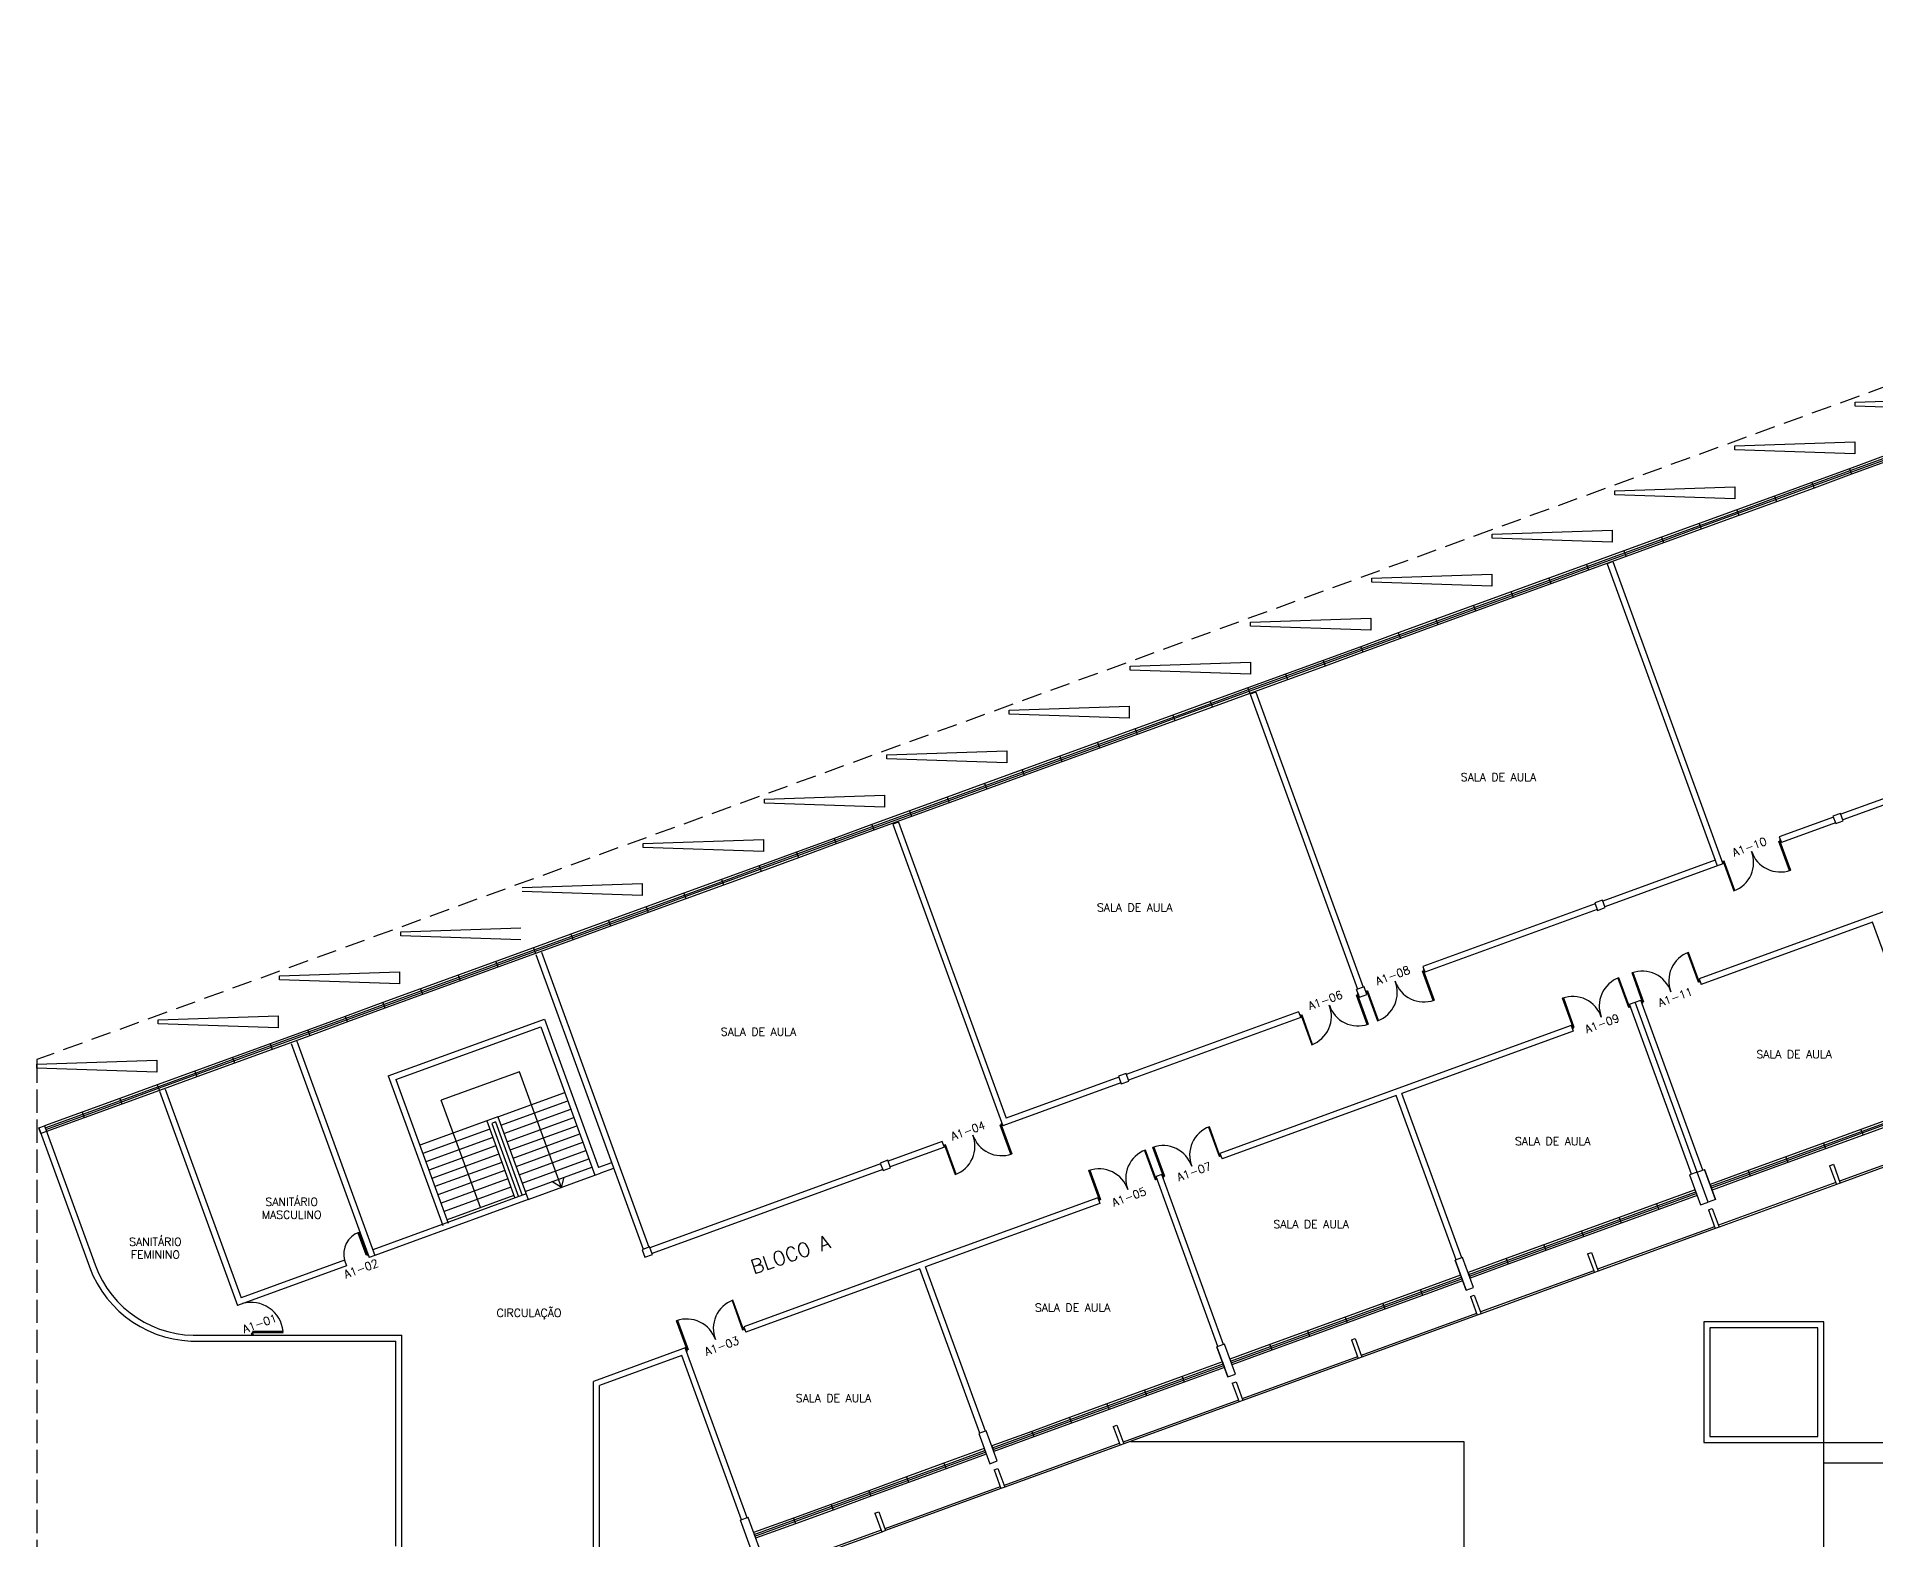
# Model space of a CAD drawing. Header units: millimetres. Extents: x -7340 to 2863, y 1192 to 16198.
# Drawn here: x 2775.87 to 2821.81, y 1229.58 to 1267.11 of the extents above; entities that cross this region are included whole.
import ezdxf
from ezdxf.enums import TextEntityAlignment as Align

# ---------------------------------------------------------------- set-up
doc = ezdxf.new("R2010")
doc.units = ezdxf.units.MM
doc.linetypes.add('DASHED', pattern=[0.75, 0.5, -0.25])
doc.linetypes.add('HIDDEN', pattern=[0.375, 0.25, -0.125])
for name, color, linetype in [('ALVE', 2, 'Continuous'), ('ALVENARIA', 2, 'Continuous'), ('DIVISORIA', 2, 'Continuous'), ('ENDEREÇO', 2, 'Continuous'), ('ESC', 1, 'Continuous'), ('ESQUADRIA-', 1, 'Continuous'), ('ESTRUTURA', 3, 'Continuous'), ('GUARDACORPO', 1, 'Continuous'), ('NMBL', 3, 'Continuous'), ('PISO', 1, 'Continuous'), ('PORTA', 2, 'Continuous'), ('PROJECAO', 1, 'HIDDEN'), ('TEXTO', 2, 'Continuous')]:
    doc.layers.add(name, color=color, linetype=linetype)
doc.styles.add('UNB-100', font='simplex.shx', dxfattribs={"height": 0.2})

# ---------------------------------------------------------------- blocks, each defined once
blk = doc.blocks.new('ESQ1', base_point=(1.096, 1.3))
for p, q in [((1.096, 1.3), (1.096, 1.45)), ((1.096, 1.45), (2.096, 1.45)), ((2.096, 1.394), (1.096, 1.394)), ((2.096, 1.3), (2.096, 1.45)), ((2.096, 1.351), (1.096, 1.351)), ((1.096, 1.3), (2.096, 1.3))]:
    blk.add_line(p, q)

msp = doc.modelspace()

# ---------------------------------------------------------------- linework, layer by layer
at = {"layer": 'ALVE'}
for p, q in [((2815.25909, 1253.99781), (2815.11814, 1253.94651)), ((2815.11814, 1253.94651), (2817.81319, 1246.54191)), ((2815.25909, 1253.99781), (2818.00545, 1246.45226)), ((2806.33643, 1250.73647), (2806.19548, 1250.68517)), ((2806.19548, 1250.68517), (2808.87756, 1243.31621)), ((2806.33643, 1250.73647), (2809.01851, 1243.36751)), ((2826.71678, 1249.78255), (2820.95333, 1247.68483)), ((2826.76808, 1249.6416), (2821.00463, 1247.54387)), ((2797.40762, 1247.49204), (2797.26667, 1247.44073)), ((2797.26667, 1247.44073), (2800.01078, 1239.90133)), ((2797.40762, 1247.49204), (2800.10044, 1240.09359)), ((2820.76539, 1247.61642), (2819.41472, 1247.12482)), ((2820.81669, 1247.47547), (2819.46602, 1246.98387)), ((2819.41472, 1247.12482), (2819.46602, 1246.98387)), ((2826.25563, 1246.79247), (2821.69593, 1245.13288)), ((2817.81319, 1246.54191), (2815.00194, 1245.5187)), ((2818.00545, 1246.45226), (2815.05324, 1245.37775)), ((2814.814, 1245.4503), (2810.50898, 1243.88339)), ((2814.86531, 1245.30934), (2810.56028, 1243.74244)), ((2821.69593, 1245.13288), (2817.41285, 1243.57396)), ((2821.74724, 1244.99192), (2817.46416, 1243.43301)), ((2823.2409, 1240.88811), (2821.74724, 1244.99192)), ((2788.34132, 1244.18678), (2791.02324, 1236.81827)), ((2788.48227, 1244.23809), (2791.16419, 1236.86957)), ((2810.50898, 1243.88339), (2810.56028, 1243.74244)), ((2807.4042, 1242.75335), (2803.09917, 1241.18645)), ((2807.4042, 1242.75335), (2807.4555, 1242.61239)), ((2817.21904, 1238.69633), (2815.67407, 1242.9411)), ((2817.36, 1238.74763), (2815.81503, 1242.9924)), ((2817.50095, 1238.79894), (2815.95598, 1243.04371)), ((2784.65725, 1241.15157), (2788.55697, 1242.57095)), ((2784.8495, 1241.06192), (2788.46732, 1242.3787)), ((2788.46732, 1242.3787), (2789.8183, 1238.66691)), ((2788.55697, 1242.57095), (2789.90795, 1238.85917)), ((2807.4555, 1242.61239), (2803.15047, 1241.04549)), ((2814.2172, 1242.41084), (2809.79317, 1240.80062)), ((2814.26851, 1242.26989), (2809.98542, 1240.71097)), ((2782.23332, 1241.96365), (2784.18014, 1236.61479)), ((2782.37427, 1242.01496), (2784.3211, 1236.66609)), ((2779.08535, 1240.81788), (2780.98087, 1235.60998)), ((2784.65725, 1241.15157), (2786.01678, 1237.41629)), ((2784.8495, 1241.06192), (2786.15773, 1237.4676)), ((2802.96299, 1240.97584), (2800.01078, 1239.90133)), ((2802.91168, 1241.1168), (2800.10044, 1240.09359)), ((2809.79317, 1240.80062), (2805.43961, 1239.21606)), ((2778.94439, 1240.76658), (2780.89122, 1235.41772)), ((2809.84447, 1240.65967), (2805.49091, 1239.07511)), ((2811.33814, 1236.55586), (2809.84447, 1240.65967)), ((2811.47909, 1236.60716), (2809.98542, 1240.71097)), ((2787.3979, 1240.12715), (2787.11599, 1240.02454)), ((2787.11599, 1240.02454), (2787.81713, 1238.09817)), ((2787.33813, 1239.99898), (2787.24416, 1239.96478)), ((2787.24416, 1239.96478), (2787.9111, 1238.13238)), ((2787.33813, 1239.99898), (2788.00507, 1238.16658)), ((2787.3979, 1240.12715), (2788.15034, 1238.05983)), ((2798.50106, 1239.51146), (2797.14823, 1239.01907)), ((2798.55236, 1239.37051), (2798.50106, 1239.51146)), ((2790.23684, 1238.97888), (2789.90795, 1238.85917)), ((2798.55236, 1239.37051), (2797.19954, 1238.87812)), ((2789.8183, 1238.66691), (2789.95925, 1238.71821)), ((2790.28815, 1238.83792), (2789.95925, 1238.71821)), ((2796.9603, 1238.95067), (2791.19685, 1236.85295)), ((2797.0116, 1238.80972), (2791.24815, 1236.71199)), ((2803.98274, 1238.6858), (2803.84178, 1238.6345)), ((2805.38675, 1234.38973), (2803.84178, 1238.6345)), ((2805.52771, 1234.44103), (2803.98229, 1238.68704)), ((2788.09904, 1238.20078), (2784.26979, 1236.80705)), ((2788.15034, 1238.05983), (2784.3211, 1236.66609)), ((2802.38446, 1238.10548), (2797.88995, 1236.46961)), ((2802.43576, 1237.96453), (2798.08221, 1236.37996)), ((2784.3211, 1236.66609), (2784.18014, 1236.61479)), ((2783.61633, 1236.40958), (2780.89122, 1235.41772)), ((2783.56502, 1236.55053), (2780.98087, 1235.60998)), ((2783.56502, 1236.55053), (2783.61633, 1236.40958)), ((2797.88995, 1236.46961), (2793.53872, 1234.8859)), ((2797.94125, 1236.32866), (2793.59002, 1234.74494)), ((2799.43537, 1232.2236), (2797.94125, 1236.32866)), ((2799.57632, 1232.27491), (2798.08221, 1236.37996)), ((2793.53872, 1234.8859), (2793.59002, 1234.74494)), ((2780.00597, 1234.67723), (2781.28138, 1234.67723)), ((2781.28138, 1234.67723), (2784.99249, 1234.67723)), ((2784.84249, 1229.40224), (2784.84249, 1234.52723)), ((2784.99249, 1225.16852), (2784.99249, 1234.67723)), ((2793.48399, 1230.05748), (2791.98987, 1234.16253)), ((2793.62494, 1230.10878), (2792.07952, 1234.35479))]:
    msp.add_line(p, q, dxfattribs=at)
at = {"layer": 'ALVE', "linetype": 'Continuous'}
for p, q in [((2817.81319, 1246.54191), (2817.86449, 1246.40096)), ((2817.41285, 1243.57396), (2817.46416, 1243.43301)), ((2815.67407, 1242.9411), (2815.95598, 1243.04371)), ((2814.2172, 1242.41084), (2814.26851, 1242.26989)), ((2805.43961, 1239.21606), (2805.49091, 1239.07511)), ((2802.38446, 1238.10548), (2802.43576, 1237.96453))]:
    msp.add_line(p, q, dxfattribs=at)
at = {"layer": 'ALVE'}
msp.add_lwpolyline([(2776.06643, 1239.90231), (2777.33122, 1236.42732)], dxfattribs=at)
msp.add_lwpolyline([(2775.92548, 1239.851), (2777.18985, 1236.37717, 0.32614477), (2779.95455, 1234.52723), (2781.33598, 1234.52723), (2784.84249, 1234.52723)], format="xyb", dxfattribs=at)
msp.add_arc((2779.8435, 1237.34794), 2.67565, 200.125388, 273.48114, dxfattribs=at)
at = {"layer": 'ALVENARIA'}
msp.add_line((2821.31101, 1257.98115), (2824.31101, 1258.08115), dxfattribs=at)
at = {"layer": 'DIVISORIA'}
msp.add_line((2803.76193, 1239.36557), (2803.78542, 1239.37412), dxfattribs=at)
at = {"layer": 'ESC'}
for p, q in [((2787.93261, 1241.25292), (2785.98275, 1240.54323)), ((2788.98432, 1238.36337), (2787.93261, 1241.25292)), ((2786.95922, 1237.86041), (2785.98275, 1240.54323)), ((2787.3979, 1240.12715), (2789.06585, 1240.73424)), ((2787.47314, 1239.92042), (2789.1411, 1240.5275)), ((2787.11599, 1240.02454), (2785.44804, 1239.41746)), ((2787.54839, 1239.71368), (2789.21634, 1240.32077)), ((2787.62363, 1239.50695), (2789.29159, 1240.11404)), ((2787.69888, 1239.30022), (2789.36683, 1239.90731)), ((2787.19124, 1239.81781), (2785.52328, 1239.21073)), ((2787.26648, 1239.61108), (2785.59853, 1239.00399)), ((2787.77412, 1239.09349), (2789.44208, 1239.70057)), ((2787.84937, 1238.88676), (2789.51732, 1239.49384)), ((2787.34173, 1239.40435), (2785.67377, 1238.79726)), ((2787.41697, 1239.19761), (2785.74902, 1238.59053)), ((2787.49221, 1238.99088), (2785.82426, 1238.3838)), ((2787.92461, 1238.68002), (2789.59257, 1239.28711)), ((2787.99986, 1238.47329), (2789.66781, 1239.08038)), ((2787.56746, 1238.78415), (2785.8995, 1238.17706)), ((2787.6427, 1238.57742), (2785.97475, 1237.97033)), ((2788.0751, 1238.26656), (2789.74305, 1238.87364)), ((2788.15034, 1238.05983), (2789.8183, 1238.66691)), ((2788.98432, 1238.36337), (2788.74755, 1238.51131)), ((2788.98432, 1238.36337), (2789.05025, 1238.62148)), ((2787.71795, 1238.37068), (2786.04999, 1237.7636)), ((2787.79319, 1238.16395), (2786.12524, 1237.55687))]:
    msp.add_line(p, q, dxfattribs=at)
at = {"layer": 'ESQUADRIA-'}
for p, q in [((2803.19843, 1251.28871), (2803.19843, 1251.38871)), ((2818.63669, 1238.78664), (2817.68474, 1238.44016)), ((2817.70212, 1238.39241), (2818.65407, 1238.73889)), ((2817.71693, 1238.35174), (2818.66887, 1238.69822)), ((2818.68799, 1238.64569), (2817.73605, 1238.29921)), ((2818.63669, 1238.78664), (2818.68799, 1238.64569)), ((2817.30887, 1238.30335), (2816.35011, 1237.95439)), ((2816.36749, 1237.90664), (2817.32625, 1238.2556)), ((2816.38229, 1237.86597), (2817.34105, 1238.21493)), ((2817.36017, 1238.1624), (2816.40141, 1237.81344)), ((2817.68375, 1238.4398), (2817.73506, 1238.29885)), ((2816.35011, 1237.95439), (2816.40141, 1237.81344)), ((2811.6384, 1236.23947), (2811.6897, 1236.09852)), ((2812.59134, 1236.58631), (2811.63939, 1236.23983)), ((2811.65677, 1236.19208), (2812.60872, 1236.53856)), ((2811.67157, 1236.15141), (2812.62352, 1236.49789)), ((2812.64264, 1236.44536), (2811.69069, 1236.09888)), ((2812.59134, 1236.58631), (2812.64264, 1236.44536)), ((2811.45145, 1236.17143), (2810.44571, 1235.80537)), ((2810.44571, 1235.80537), (2810.49701, 1235.66441)), ((2810.46309, 1235.75762), (2811.46883, 1236.12368)), ((2810.47789, 1235.71694), (2811.48364, 1236.08301)), ((2811.50276, 1236.03048), (2810.49701, 1235.66441)), ((2811.45145, 1236.17143), (2811.50276, 1236.03048)), ((2806.68694, 1234.43729), (2805.68817, 1234.07377)), ((2805.70555, 1234.02601), (2806.70432, 1234.38954)), ((2806.68694, 1234.43729), (2806.73824, 1234.29633)), ((2805.50007, 1234.0053), (2804.49432, 1233.63924)), ((2804.5117, 1233.59149), (2805.51745, 1233.95755)), ((2804.52651, 1233.55082), (2805.53225, 1233.91688)), ((2805.50007, 1234.0053), (2805.55137, 1233.86435)), ((2805.68775, 1234.07361), (2805.73906, 1233.93266)), ((2805.68817, 1234.07377), (2805.73947, 1233.93281)), ((2805.72035, 1233.98534), (2806.71912, 1234.34886)), ((2806.73824, 1234.29633), (2805.73947, 1233.93281)), ((2804.49432, 1233.63924), (2804.54563, 1233.49829)), ((2805.55137, 1233.86435), (2804.54563, 1233.49829)), ((2800.73555, 1232.27116), (2799.73679, 1231.90764)), ((2799.75417, 1231.85989), (2800.75293, 1232.22341)), ((2799.76897, 1231.81922), (2800.76774, 1232.18274)), ((2800.78686, 1232.13021), (2799.78809, 1231.76669)), ((2800.73555, 1232.27116), (2800.78686, 1232.13021)), ((2799.54869, 1231.83918), (2798.54294, 1231.47312)), ((2798.56032, 1231.42536), (2799.56607, 1231.79142)), ((2798.57512, 1231.38469), (2799.58087, 1231.75075)), ((2799.59999, 1231.69822), (2798.59424, 1231.33216)), ((2799.54869, 1231.83918), (2799.59999, 1231.69822)), ((2799.73679, 1231.90764), (2799.78809, 1231.76669)), ((2799.73708, 1231.90775), (2799.78838, 1231.76679)), ((2798.54294, 1231.47312), (2798.59424, 1231.33216)), ((2794.78417, 1230.10503), (2793.7854, 1229.74151)), ((2793.80278, 1229.69376), (2794.80155, 1230.05728)), ((2793.81759, 1229.65309), (2794.81635, 1230.01661)), ((2794.83547, 1229.96408), (2793.83671, 1229.60056)), ((2794.78417, 1230.10503), (2794.83547, 1229.96408)), ((2793.7854, 1229.74151), (2793.83671, 1229.60056))]:
    msp.add_line(p, q, dxfattribs=at)
at = {"layer": 'ESTRUTURA'}
for p, q in [((2821.31101, 1257.98115), (2824.31101, 1258.08115)), ((2821.31101, 1257.88115), (2821.31101, 1257.98115)), ((2824.31101, 1257.78115), (2821.31101, 1257.88115)), ((2818.30399, 1256.88669), (2821.30399, 1256.98669)), ((2818.30399, 1256.78669), (2818.30399, 1256.88669)), ((2821.30399, 1256.98669), (2821.30399, 1256.68669)), ((2821.30399, 1256.68669), (2818.30399, 1256.78669)), ((2815.30553, 1255.76873), (2818.30553, 1255.86873)), ((2815.30553, 1255.66873), (2815.30553, 1255.76873)), ((2818.30553, 1255.56873), (2815.30553, 1255.66873)), ((2818.30553, 1255.86873), (2818.30553, 1255.56873)), ((2812.24298, 1254.68066), (2815.24298, 1254.78066)), ((2812.24298, 1254.58066), (2812.24298, 1254.68066)), ((2815.24298, 1254.48066), (2812.24298, 1254.58066)), ((2815.24298, 1254.78066), (2815.24298, 1254.48066)), ((2809.23596, 1253.58619), (2812.23596, 1253.68619)), ((2812.23596, 1253.68619), (2812.23596, 1253.38619)), ((2809.23596, 1253.48619), (2809.23596, 1253.58619)), ((2812.23596, 1253.38619), (2809.23596, 1253.48619)), ((2806.20545, 1252.48318), (2809.20545, 1252.58318)), ((2806.20545, 1252.38318), (2806.20545, 1252.48318)), ((2809.20545, 1252.28318), (2806.20545, 1252.38318)), ((2809.20545, 1252.58318), (2809.20545, 1252.28318)), ((2803.19843, 1251.38871), (2806.19843, 1251.48871)), ((2806.19843, 1251.48871), (2806.19843, 1251.18871)), ((2806.19843, 1251.18871), (2803.19843, 1251.28871)), ((2800.16793, 1250.2857), (2803.16793, 1250.3857)), ((2800.16793, 1250.1857), (2800.16793, 1250.2857)), ((2803.16793, 1250.0857), (2800.16793, 1250.1857)), ((2803.16793, 1250.3857), (2803.16793, 1250.0857)), ((2797.11392, 1249.17413), (2800.11392, 1249.27413)), ((2797.11392, 1249.07413), (2797.11392, 1249.17413)), ((2800.11392, 1248.97413), (2797.11392, 1249.07413)), ((2800.11392, 1249.27413), (2800.11392, 1248.97413)), ((2794.05992, 1248.06257), (2797.05992, 1248.16257)), ((2797.05992, 1248.16257), (2797.05992, 1247.86257)), ((2794.05992, 1247.96257), (2794.05992, 1248.06257)), ((2797.05992, 1247.86257), (2794.05992, 1247.96257)), ((2820.94478, 1247.70832), (2820.75684, 1247.63992)), ((2821.01318, 1247.52038), (2820.94478, 1247.70832)), ((2820.75684, 1247.63992), (2820.82524, 1247.45198)), ((2820.82524, 1247.45198), (2821.01318, 1247.52038)), ((2791.02941, 1246.95955), (2794.02941, 1247.05955)), ((2791.02941, 1246.85955), (2791.02941, 1246.95955)), ((2794.02941, 1246.75955), (2791.02941, 1246.85955)), ((2794.02941, 1247.05955), (2794.02941, 1246.75955)), ((2787.99891, 1245.85654), (2790.99891, 1245.95654)), ((2790.99891, 1245.95654), (2790.99891, 1245.65654)), ((2790.99891, 1245.65654), (2787.99891, 1245.75654)), ((2814.99339, 1245.54219), (2814.80545, 1245.47379)), ((2814.80545, 1245.47379), (2814.87386, 1245.28585)), ((2815.0618, 1245.35425), (2814.99339, 1245.54219)), ((2814.87386, 1245.28585), (2815.0618, 1245.35425)), ((2784.9684, 1244.75352), (2787.9684, 1244.85352)), ((2784.9684, 1244.65352), (2784.9684, 1244.75352)), ((2787.9684, 1244.55352), (2784.9684, 1244.65352)), ((2781.93789, 1243.65051), (2784.93789, 1243.75051)), ((2781.93789, 1243.55051), (2781.93789, 1243.65051)), ((2784.93789, 1243.75051), (2784.93789, 1243.45051)), ((2784.93789, 1243.45051), (2781.93789, 1243.55051)), ((2809.042, 1243.37607), (2808.85407, 1243.30766)), ((2808.92247, 1243.11972), (2808.85407, 1243.30766)), ((2808.92247, 1243.11972), (2809.11041, 1243.18813)), ((2809.11041, 1243.18813), (2809.042, 1243.37607)), ((2778.90738, 1242.54749), (2781.90738, 1242.64749)), ((2781.90738, 1242.64749), (2781.90738, 1242.34749)), ((2778.90738, 1242.44749), (2778.90738, 1242.54749)), ((2781.90738, 1242.34749), (2778.90738, 1242.44749)), ((2775.87687, 1241.44448), (2778.87687, 1241.54448)), ((2775.87687, 1241.34448), (2775.87687, 1241.44448)), ((2778.87687, 1241.24448), (2775.87687, 1241.34448)), ((2778.87687, 1241.54448), (2778.87687, 1241.24448)), ((2803.09107, 1241.20869), (2802.90313, 1241.14029)), ((2802.90313, 1241.14029), (2802.97154, 1240.95235)), ((2802.97154, 1240.95235), (2803.15947, 1241.02076)), ((2803.15947, 1241.02076), (2803.09107, 1241.20869)), ((2775.92548, 1239.851), (2776.06643, 1239.90231)), ((2797.13968, 1239.04257), (2796.95175, 1238.97416)), ((2796.95175, 1238.97416), (2797.02015, 1238.78622)), ((2797.20809, 1238.85463), (2797.13968, 1239.04257)), ((2797.02015, 1238.78622), (2797.20809, 1238.85463)), ((2817.36, 1238.74763), (2817.17206, 1238.67923)), ((2817.36, 1238.74763), (2817.17206, 1238.67923)), ((2817.17206, 1238.67923), (2817.44568, 1237.92748)), ((2817.17206, 1238.67923), (2817.44568, 1237.92748)), ((2817.36, 1238.74763), (2817.54794, 1238.81604)), ((2817.36, 1238.74763), (2817.54794, 1238.81604)), ((2817.63361, 1237.99588), (2817.36, 1238.74763)), ((2817.63361, 1237.99588), (2817.36, 1238.74763)), ((2817.54794, 1238.81604), (2817.82155, 1238.06428)), ((2817.82155, 1238.06428), (2817.54794, 1238.81604)), ((2817.82155, 1238.06428), (2817.63361, 1237.99588)), ((2817.82155, 1238.06428), (2817.63361, 1237.99588)), ((2817.44568, 1237.92748), (2817.63361, 1237.99588)), ((2817.44568, 1237.92748), (2817.63361, 1237.99588)), ((2791.18769, 1236.87812), (2790.99975, 1236.80972)), ((2790.99975, 1236.80972), (2791.06815, 1236.62178)), ((2791.06815, 1236.62178), (2791.25609, 1236.69018)), ((2791.25609, 1236.69018), (2791.18769, 1236.87812)), ((2811.50258, 1236.61571), (2811.31464, 1236.54731)), ((2811.50258, 1236.61571), (2811.31464, 1236.54731)), ((2811.31464, 1236.54731), (2811.58826, 1235.79555)), ((2811.58826, 1235.79555), (2811.31464, 1236.54731)), ((2811.7762, 1235.86396), (2811.50258, 1236.61571)), ((2811.7762, 1235.86396), (2811.50258, 1236.61571)), ((2811.58826, 1235.79555), (2811.7762, 1235.86396)), ((2811.58826, 1235.79555), (2811.7762, 1235.86396)), ((2805.5512, 1234.44958), (2805.36326, 1234.38118)), ((2805.5512, 1234.44958), (2805.36326, 1234.38118)), ((2805.63688, 1233.62943), (2805.36326, 1234.38118)), ((2805.36326, 1234.38118), (2805.63688, 1233.62943)), ((2805.82482, 1233.69783), (2805.5512, 1234.44958)), ((2805.82482, 1233.69783), (2805.5512, 1234.44958)), ((2792.07952, 1234.35479), (2791.93857, 1234.30349)), ((2805.63688, 1233.62943), (2805.82482, 1233.69783)), ((2805.63688, 1233.62943), (2805.82482, 1233.69783)), ((2799.59982, 1232.28346), (2799.41188, 1232.21505)), ((2799.41188, 1232.21505), (2799.68549, 1231.4633)), ((2799.87343, 1231.5317), (2799.59982, 1232.28346)), ((2799.68549, 1231.4633), (2799.87343, 1231.5317)), ((2793.64843, 1230.11733), (2793.46049, 1230.04893)), ((2793.73411, 1229.29717), (2793.46049, 1230.04893)), ((2793.92205, 1229.36558), (2793.64843, 1230.11733))]:
    msp.add_line(p, q, dxfattribs=at)
at = {"layer": 'ESTRUTURA', "linetype": 'Continuous'}
for p, q in [((2820.67149, 1238.90808), (2820.76546, 1238.94228)), ((2820.67149, 1238.90808), (2820.84253, 1238.43817)), ((2820.76546, 1238.94228), (2820.9365, 1238.47237)), ((2820.9365, 1238.47237), (2820.84253, 1238.43817)), ((2817.6456, 1237.80675), (2817.73957, 1237.84095)), ((2817.6456, 1237.80675), (2817.81664, 1237.33683)), ((2817.73957, 1237.84095), (2817.91061, 1237.37103)), ((2817.91061, 1237.37103), (2817.81664, 1237.33683)), ((2814.62614, 1236.70775), (2814.72011, 1236.74195)), ((2814.62614, 1236.70775), (2814.79718, 1236.23784)), ((2814.72011, 1236.74195), (2814.89115, 1236.27204)), ((2814.89115, 1236.27204), (2814.79718, 1236.23784)), ((2811.69743, 1235.64179), (2811.7914, 1235.67599)), ((2811.69743, 1235.64179), (2811.86847, 1235.17187)), ((2811.7914, 1235.67599), (2811.96244, 1235.20608)), ((2811.96244, 1235.20608), (2811.86847, 1235.17187)), ((2805.5512, 1234.44958), (2805.36326, 1234.38118)), ((2808.72174, 1234.55873), (2808.81571, 1234.59293)), ((2808.72174, 1234.55873), (2808.89278, 1234.08881)), ((2808.81571, 1234.59293), (2808.98675, 1234.12301)), ((2808.98675, 1234.12301), (2808.89278, 1234.08881)), ((2805.74605, 1233.47566), (2805.84002, 1233.50987)), ((2805.74605, 1233.47566), (2805.91709, 1233.00575)), ((2805.84002, 1233.50987), (2806.01106, 1233.03995)), ((2806.01106, 1233.03995), (2805.91709, 1233.00575)), ((2802.77036, 1232.3926), (2802.86433, 1232.4268)), ((2802.77036, 1232.3926), (2802.94139, 1231.92269)), ((2802.86433, 1232.4268), (2803.03536, 1231.95689)), ((2803.03536, 1231.95689), (2802.94139, 1231.92269)), ((2799.79467, 1231.30954), (2799.88864, 1231.34374)), ((2799.79467, 1231.30954), (2799.9657, 1230.83962)), ((2799.88864, 1231.34374), (2800.05967, 1230.87382)), ((2800.05967, 1230.87382), (2799.9657, 1230.83962)), ((2796.81898, 1230.22647), (2796.91295, 1230.26068)), ((2796.91295, 1230.26068), (2797.08398, 1229.79076)), ((2796.81898, 1230.22647), (2796.99001, 1229.75656)), ((2797.08398, 1229.79076), (2796.99001, 1229.75656))]:
    msp.add_line(p, q, dxfattribs=at)
at = {"layer": 'ESTRUTURA'}
msp.add_lwpolyline([(2775.92548, 1239.851), (2776.06643, 1239.90231), (2776.11773, 1239.76135), (2775.97678, 1239.71005), (2775.92548, 1239.851)], dxfattribs=at)
at = {"layer": 'GUARDACORPO', "linetype": 'Continuous'}
for p, q in [((2823.75637, 1239.55192), (2820.9194, 1238.51935)), ((2823.77347, 1239.50494), (2820.9365, 1238.47237)), ((2820.82543, 1238.48515), (2817.89351, 1237.41802)), ((2820.84253, 1238.43817), (2817.91061, 1237.37103)), ((2817.79954, 1237.38382), (2814.87405, 1236.31902)), ((2817.81664, 1237.33683), (2814.89115, 1236.27204)), ((2814.78008, 1236.28482), (2811.94534, 1235.25306)), ((2814.79718, 1236.23784), (2811.96244, 1235.20608)), ((2811.85137, 1235.21886), (2808.96965, 1234.17)), ((2811.86847, 1235.17187), (2808.98675, 1234.12301)), ((2808.87568, 1234.1358), (2805.99395, 1233.08694)), ((2808.89278, 1234.08881), (2806.01106, 1233.03995)), ((2805.89999, 1233.05273), (2803.01826, 1232.00387)), ((2805.91709, 1233.00575), (2803.03536, 1231.95689)), ((2802.92429, 1231.96967), (2800.04257, 1230.92081)), ((2802.94139, 1231.92269), (2800.05967, 1230.87382)), ((2799.9486, 1230.88661), (2797.06688, 1229.83775)), ((2799.9657, 1230.83962), (2797.08398, 1229.79076)), ((2796.97291, 1229.80354), (2794.11468, 1228.76323)), ((2796.99001, 1229.75656), (2794.13178, 1228.71625))]:
    msp.add_line(p, q, dxfattribs=at)
at = {"layer": 'PISO', "linetype": 'Continuous'}
for p, q in [((2817.52791, 1235.0079), (2817.52791, 1231.99493)), ((2820.52872, 1235.0079), (2817.52791, 1235.0079)), ((2817.67791, 1234.8579), (2817.67791, 1232.14493)), ((2820.37872, 1234.8579), (2817.67791, 1234.8579)), ((2820.37872, 1232.14493), (2820.37872, 1234.8579)), ((2820.52872, 1231.99493), (2820.52872, 1235.0079)), ((2791.93857, 1234.30349), (2789.7823, 1233.51867)), ((2791.98987, 1234.16253), (2789.9323, 1233.41364)), ((2789.7823, 1206.24557), (2789.7823, 1233.51867)), ((2789.7823, 1206.24557), (2789.7823, 1233.51867)), ((2789.9323, 1206.39557), (2789.9323, 1233.41364)), ((2789.9323, 1206.39557), (2789.9323, 1233.41364)), ((2817.67791, 1232.14493), (2820.37872, 1232.14493)), ((2803.2016, 1232.01739), (2811.52918, 1232.01739)), ((2811.52918, 1232.01739), (2811.52918, 1225.96899)), ((2817.52791, 1231.99493), (2820.52872, 1231.99493)), ((2820.52872, 1225.96899), (2820.52872, 1231.99493)), ((2820.52872, 1231.99493), (2826.53009, 1231.99493)), ((2826.53009, 1231.47545), (2820.52872, 1231.47545))]:
    msp.add_line(p, q, dxfattribs=at)
at = {"layer": 'PORTA'}
for p, q in [((2819.40382, 1247.00857), (2819.42731, 1247.01712)), ((2819.66889, 1246.28031), (2819.40382, 1247.00857)), ((2819.44225, 1247.04916), (2819.41876, 1247.04061)), ((2819.41876, 1247.04061), (2819.42731, 1247.01712)), ((2819.42731, 1247.01712), (2819.4508, 1247.02567)), ((2819.42731, 1247.01712), (2819.69238, 1246.28886)), ((2819.44225, 1247.04916), (2819.4508, 1247.02567)), ((2817.98383, 1246.51834), (2818.00733, 1246.52689)), ((2817.98383, 1246.51834), (2817.99238, 1246.49485)), ((2818.01588, 1246.5034), (2817.99238, 1246.49485)), ((2818.00733, 1246.52689), (2818.01588, 1246.5034)), ((2818.03937, 1246.51195), (2818.01588, 1246.5034)), ((2818.01588, 1246.5034), (2818.28094, 1245.77514)), ((2818.30443, 1245.78369), (2818.03937, 1246.51195)), ((2819.69238, 1246.28886), (2819.66889, 1246.28031)), ((2817.12311, 1244.22865), (2817.38818, 1243.50039)), ((2817.41167, 1243.50894), (2817.14661, 1244.2372)), ((2810.49961, 1243.76294), (2810.5231, 1243.77149)), ((2810.76467, 1243.03468), (2810.49961, 1243.76294)), ((2810.53804, 1243.80354), (2810.51455, 1243.79499)), ((2810.51455, 1243.79499), (2810.5231, 1243.77149)), ((2810.5231, 1243.77149), (2810.54659, 1243.78004)), ((2810.5231, 1243.77149), (2810.78817, 1243.04323)), ((2810.53804, 1243.80354), (2810.54659, 1243.78004)), ((2815.38433, 1243.59578), (2815.6494, 1242.86752)), ((2815.67289, 1242.87607), (2815.40783, 1243.60433)), ((2815.73517, 1243.72348), (2815.75866, 1243.73203)), ((2816.00024, 1242.99522), (2815.73517, 1243.72348)), ((2815.75866, 1243.73203), (2816.02373, 1243.00377)), ((2808.85325, 1243.16372), (2808.87674, 1243.17227)), ((2809.11831, 1242.43546), (2808.85325, 1243.16372)), ((2808.89168, 1243.20431), (2808.86819, 1243.19576)), ((2808.86819, 1243.19576), (2808.87674, 1243.17227)), ((2808.87674, 1243.17227), (2808.90023, 1243.18082)), ((2808.87674, 1243.17227), (2809.14181, 1242.44401)), ((2808.89168, 1243.20431), (2808.90023, 1243.18082)), ((2809.07962, 1243.27271), (2809.10311, 1243.28126)), ((2809.07962, 1243.27271), (2809.08817, 1243.24922)), ((2809.11166, 1243.25777), (2809.08817, 1243.24922)), ((2809.10311, 1243.28126), (2809.11166, 1243.25777)), ((2809.13516, 1243.26632), (2809.11166, 1243.25777)), ((2809.11166, 1243.25777), (2809.37673, 1242.52951)), ((2809.40022, 1242.53806), (2809.13516, 1243.26632)), ((2813.99639, 1243.09061), (2814.01988, 1243.09916)), ((2814.01988, 1243.09916), (2814.28495, 1242.3709)), ((2817.38818, 1243.50039), (2817.41167, 1243.50894)), ((2817.41167, 1243.50894), (2817.43516, 1243.51749)), ((2817.42022, 1243.48544), (2817.41167, 1243.50894)), ((2817.44371, 1243.49399), (2817.42022, 1243.48544)), ((2817.44371, 1243.49399), (2817.43516, 1243.51749)), ((2807.43326, 1242.67349), (2807.45675, 1242.68204)), ((2807.43326, 1242.67349), (2807.44181, 1242.65)), ((2807.4653, 1242.65855), (2807.44181, 1242.65)), ((2807.45675, 1242.68204), (2807.4653, 1242.65855)), ((2807.4888, 1242.6671), (2807.4653, 1242.65855)), ((2807.4653, 1242.65855), (2807.73037, 1241.93028)), ((2807.75386, 1241.93884), (2807.4888, 1242.6671)), ((2810.78817, 1243.04323), (2810.76467, 1243.03468)), ((2814.26146, 1242.36235), (2813.99639, 1243.09061)), ((2815.6494, 1242.86752), (2815.67289, 1242.87607)), ((2815.67289, 1242.87607), (2815.69638, 1242.88462)), ((2815.68144, 1242.85258), (2815.67289, 1242.87607)), ((2815.70493, 1242.86113), (2815.68144, 1242.85258)), ((2815.70493, 1242.86113), (2815.69638, 1242.88462)), ((2816.00024, 1242.99522), (2815.97674, 1242.98666)), ((2815.98529, 1242.96317), (2816.00879, 1242.97172)), ((2816.02373, 1243.00377), (2816.00024, 1242.99522)), ((2816.00879, 1242.97172), (2816.00024, 1242.99522)), ((2809.14181, 1242.44401), (2809.11831, 1242.43546)), ((2814.26146, 1242.36235), (2814.23796, 1242.3538)), ((2814.24651, 1242.33031), (2814.27001, 1242.33886)), ((2814.28495, 1242.3709), (2814.26146, 1242.36235)), ((2814.27001, 1242.33886), (2814.26146, 1242.36235)), ((2799.94644, 1239.9219), (2799.96994, 1239.93046)), ((2800.21151, 1239.19364), (2799.94644, 1239.9219)), ((2799.98488, 1239.9625), (2799.96139, 1239.95395)), ((2799.96139, 1239.95395), (2799.96994, 1239.93046)), ((2799.96994, 1239.93046), (2799.99343, 1239.93901)), ((2799.96994, 1239.93046), (2800.235, 1239.20219)), ((2799.98488, 1239.9625), (2799.99343, 1239.93901)), ((2805.43843, 1239.15103), (2805.17336, 1239.87929)), ((2798.52646, 1239.43168), (2798.54995, 1239.44023)), ((2798.52646, 1239.43168), (2798.53501, 1239.40818)), ((2798.54995, 1239.44023), (2798.5585, 1239.41673)), ((2798.58199, 1239.42528), (2798.5585, 1239.41673)), ((2798.84706, 1238.69702), (2798.58199, 1239.42528)), ((2805.14987, 1239.87074), (2805.41494, 1239.14248)), ((2798.5585, 1239.41673), (2798.53501, 1239.40818)), ((2798.5585, 1239.41673), (2798.82357, 1238.68847)), ((2800.235, 1239.20219), (2800.21151, 1239.19364)), ((2803.55204, 1239.28918), (2803.81711, 1238.56092)), ((2803.8406, 1238.56947), (2803.57554, 1239.29773)), ((2804.02699, 1238.63731), (2803.76193, 1239.36557)), ((2803.78542, 1239.37412), (2804.05048, 1238.64586)), ((2805.41494, 1239.14248), (2805.43843, 1239.15103)), ((2805.43843, 1239.15103), (2805.46192, 1239.15958)), ((2805.44698, 1239.12754), (2805.43843, 1239.15103)), ((2805.47047, 1239.13609), (2805.44698, 1239.12754)), ((2805.47047, 1239.13609), (2805.46192, 1239.15958)), ((2798.82357, 1238.68847), (2798.84706, 1238.69702)), ((2802.1641, 1238.78401), (2802.18759, 1238.79256)), ((2802.42917, 1238.05575), (2802.1641, 1238.78401)), ((2802.18759, 1238.79256), (2802.45266, 1238.0643)), ((2803.81711, 1238.56092), (2803.8406, 1238.56947)), ((2803.8406, 1238.56947), (2803.86409, 1238.57802)), ((2803.84915, 1238.54598), (2803.8406, 1238.56947)), ((2803.87264, 1238.55453), (2803.84915, 1238.54598)), ((2803.87264, 1238.55453), (2803.86409, 1238.57802)), ((2804.02699, 1238.63731), (2804.0035, 1238.62876)), ((2804.01205, 1238.60527), (2804.03554, 1238.61382)), ((2804.05048, 1238.64586), (2804.02699, 1238.63731)), ((2804.03554, 1238.61382), (2804.02699, 1238.63731)), ((2802.42917, 1238.05575), (2802.40567, 1238.0472)), ((2802.45266, 1238.0643), (2802.42917, 1238.05575)), ((2802.43772, 1238.03226), (2802.42917, 1238.05575)), ((2802.41422, 1238.02371), (2802.43772, 1238.03226)), ((2783.92178, 1237.24152), (2783.89829, 1237.23297)), ((2783.89829, 1237.23297), (2784.09495, 1236.69264)), ((2784.11845, 1236.70119), (2783.92178, 1237.24152)), ((2784.09495, 1236.69264), (2784.11845, 1236.70119)), ((2784.11845, 1236.70119), (2784.14194, 1236.70974)), ((2784.13555, 1236.65421), (2784.11845, 1236.70119)), ((2784.15904, 1236.66276), (2784.13555, 1236.65421)), ((2784.14194, 1236.70974), (2784.15904, 1236.66276)), ((2793.2706, 1235.54704), (2793.2471, 1235.53849)), ((2793.2471, 1235.53849), (2793.51217, 1234.81023)), ((2793.53566, 1234.81878), (2793.2706, 1235.54704)), ((2791.85916, 1235.03332), (2791.88265, 1235.04187)), ((2792.12422, 1234.30506), (2791.85916, 1235.03332)), ((2791.88265, 1235.04187), (2792.14772, 1234.31361)), ((2793.53566, 1234.81878), (2793.55915, 1234.82733)), ((2793.5677, 1234.80384), (2793.55915, 1234.82733)), ((2781.26312, 1234.72742), (2781.23515, 1234.71725)), ((2781.23515, 1234.71725), (2781.24712, 1234.68437)), ((2781.26294, 1234.75566), (2781.2634, 1234.72717)), ((2781.26322, 1234.72713), (2781.27876, 1234.68445)), ((2782.02629, 1234.76789), (2781.26652, 1234.76789)), ((2781.26652, 1234.73999), (2782.02674, 1234.73999)), ((2782.02674, 1234.73999), (2782.02629, 1234.76789)), ((2793.51217, 1234.81023), (2793.53566, 1234.81878)), ((2793.54421, 1234.79529), (2793.53566, 1234.81878)), ((2793.5677, 1234.80384), (2793.54421, 1234.79529)), ((2792.12422, 1234.30506), (2792.10073, 1234.29651)), ((2792.10928, 1234.27302), (2792.13278, 1234.28157)), ((2792.14772, 1234.31361), (2792.12422, 1234.30506)), ((2792.13278, 1234.28157), (2792.12422, 1234.30506))]:
    msp.add_line(p, q, dxfattribs=at)
for centre, radius, start, end in [((2818.02073, 1246.48281), 0.75401, 290.282127, 21.596255), ((2819.43798, 1246.99865), 0.75401, 198.403745, 289.717873), ((2817.40798, 1243.52994), 0.75401, 110.282127, 201.596255), ((2815.6692, 1242.89708), 0.75401, 110.282127, 201.596255), ((2815.99072, 1243.0141), 0.75401, 18.403745, 109.717873), ((2809.11652, 1243.23719), 0.75401, 290.282127, 21.596255), ((2810.53377, 1243.75303), 0.75401, 198.403745, 289.717873), ((2814.25194, 1242.38124), 0.75401, 18.403745, 109.717873), ((2807.47016, 1242.63796), 0.75401, 290.282127, 21.596255), ((2808.88741, 1243.1538), 0.75401, 198.403745, 289.717873), ((2805.43473, 1239.17204), 0.75401, 110.282127, 201.596255), ((2798.56335, 1239.39615), 0.75401, 290.282127, 21.596255), ((2799.98061, 1239.91199), 0.75401, 198.403745, 289.717873), ((2803.83691, 1238.59048), 0.75401, 110.282127, 201.596255), ((2804.01748, 1238.6562), 0.75401, 18.403745, 109.717873), ((2802.41965, 1238.07464), 0.75401, 18.403745, 109.717873), ((2784.11845, 1236.70119), 0.575, 110, 195.240896), ((2781.23131, 1234.6926), 0.80039, 5.529706, 105.426079), ((2793.53197, 1234.83979), 0.75401, 110.282127, 201.596255), ((2792.11471, 1234.32395), 0.75401, 18.403745, 109.717873)]:
    msp.add_arc(centre, radius, start, end, dxfattribs=at)
at = {"layer": 'PROJECAO', "linetype": 'DASHED'}
for p, q in [((2846.07365, 1267.10874), (2775.87384, 1241.5581)), ((2775.87384, 1241.5581), (2775.87384, 1192.16852)), ((2775.87384, 1241.4784), (2775.87384, 1192.16852))]:
    msp.add_line(p, q, dxfattribs=at)

# ---------------------------------------------------------------- block references
at = {"layer": 'ESQUADRIA-', "rotation": 200}
for p in [(2822.11137, 1256.66129), (2820.23198, 1255.97725), (2821.17168, 1256.31927), (2819.29229, 1255.63523), (2818.3526, 1255.29321), (2816.47321, 1254.60917), (2817.41291, 1254.95119), (2815.53352, 1254.26715), (2814.59383, 1253.92513), (2812.71444, 1253.24109), (2813.65414, 1253.58311), (2811.77475, 1252.89907), (2810.83506, 1252.55705), (2808.95567, 1251.87301), (2809.89536, 1252.21503), (2808.01598, 1251.53099), (2807.07629, 1251.18897), (2805.1969, 1250.50493), (2806.13659, 1250.84695), (2804.25721, 1250.16291), (2803.31752, 1249.82089), (2801.43813, 1249.13685), (2802.37782, 1249.47887), (2800.49844, 1248.79483), (2799.55875, 1248.45281), (2797.67936, 1247.76877), (2798.61905, 1248.11079), (2796.73967, 1247.42675), (2795.79998, 1247.08473), (2793.92059, 1246.40069), (2794.86028, 1246.74271), (2792.9809, 1246.05867), (2792.0412, 1245.71665), (2790.16182, 1245.03261), (2791.10151, 1245.37463), (2789.22213, 1244.69059), (2788.28243, 1244.34857), (2786.40305, 1243.66453), (2787.34274, 1244.00655), (2785.46336, 1243.32251), (2783.58397, 1242.63847), (2784.52366, 1242.98049), (2782.64428, 1242.29645), (2781.70459, 1241.95443), (2779.8252, 1241.27039), (2780.76489, 1241.61241), (2778.88551, 1240.92837), (2777.94582, 1240.58635), (2777.00612, 1240.24433)]:
    msp.add_blockref('ESQ1', p, dxfattribs=at)
at = {"layer": 'ESQUADRIA-', "linetype": 'Continuous', "rotation": 200}
for p in [(2822.39546, 1240.15472), (2820.51607, 1239.47068), (2821.45577, 1239.8127), (2819.57638, 1239.12866), (2815.41041, 1237.61237), (2816.35011, 1237.95439), (2814.47072, 1237.27035), (2813.53103, 1236.92833), (2810.44571, 1235.80537), (2809.50602, 1235.46335), (2808.56632, 1235.12133), (2807.62663, 1234.77931), (2804.49432, 1233.63924), (2803.55463, 1233.29722), (2801.67525, 1232.61318), (2802.61494, 1232.9552), (2798.54294, 1231.47312), (2796.66356, 1230.78907), (2797.60325, 1231.1311), (2795.72386, 1230.44705)]:
    msp.add_blockref('ESQ1', p, dxfattribs=at)

# ---------------------------------------------------------------- texts
at = {"layer": 'ENDEREÇO', "linetype": 'Continuous', "style": 'UNB-100'}
for s, p in [('A1-10', (2818.70319, 1246.77922)), ('A1-08', (2809.7911, 1243.56711)), ('A1-06', (2808.10584, 1242.94691)), ('A1-11', (2816.85264, 1243.02531)), ('A1-09', (2815.02169, 1242.3652)), ('A1-04', (2799.17797, 1239.68812)), ('A1-07', (2804.82904, 1238.66698)), ('A1-05', (2803.20218, 1238.03485)), ('A1-02', (2784.01226, 1236.24007)), ('A1-01', (2781.47652, 1234.87046)), ('A1-03', (2793.02547, 1234.30964))]:
    msp.add_text(s, height=0.2, rotation=20, dxfattribs=at).set_placement(p, align=Align.CENTER)
at = {"layer": 'NMBL', "style": 'UNB-100'}
msp.add_text('BLOCO A', height=0.35, rotation=18.812126, dxfattribs=at).set_placement((2794.75914, 1236.52573), align=Align.CENTER)
at = {"layer": 'TEXTO', "linetype": 'Continuous', "style": 'UNB-100'}
for s, p in [('SALA DE AULA', (2812.40036, 1248.51484)), ('SALA DE AULA', (2803.30823, 1245.25775)), ('SALA DE AULA', (2793.90937, 1242.15487)), ('SALA DE AULA', (2819.78459, 1241.59027)), ('SALA DE AULA', (2813.75309, 1239.41889)), ('SANITÁRIO', (2782.24271, 1237.90458)), ('MASCULINO', (2782.24271, 1237.58232)), ('SANITÁRIO', (2778.83862, 1236.90794)), ('SALA DE AULA', (2807.71731, 1237.34515)), ('FEMININO', (2778.83862, 1236.58569)), ('CIRCULAÇÃO', (2788.17389, 1235.13094)), ('SALA DE AULA', (2801.75785, 1235.26122)), ('SALA DE AULA', (2795.78312, 1233.00117))]:
    msp.add_text(s, height=0.2, dxfattribs=at).set_placement(p, align=Align.CENTER)

doc.saveas('drawing.dxf')
